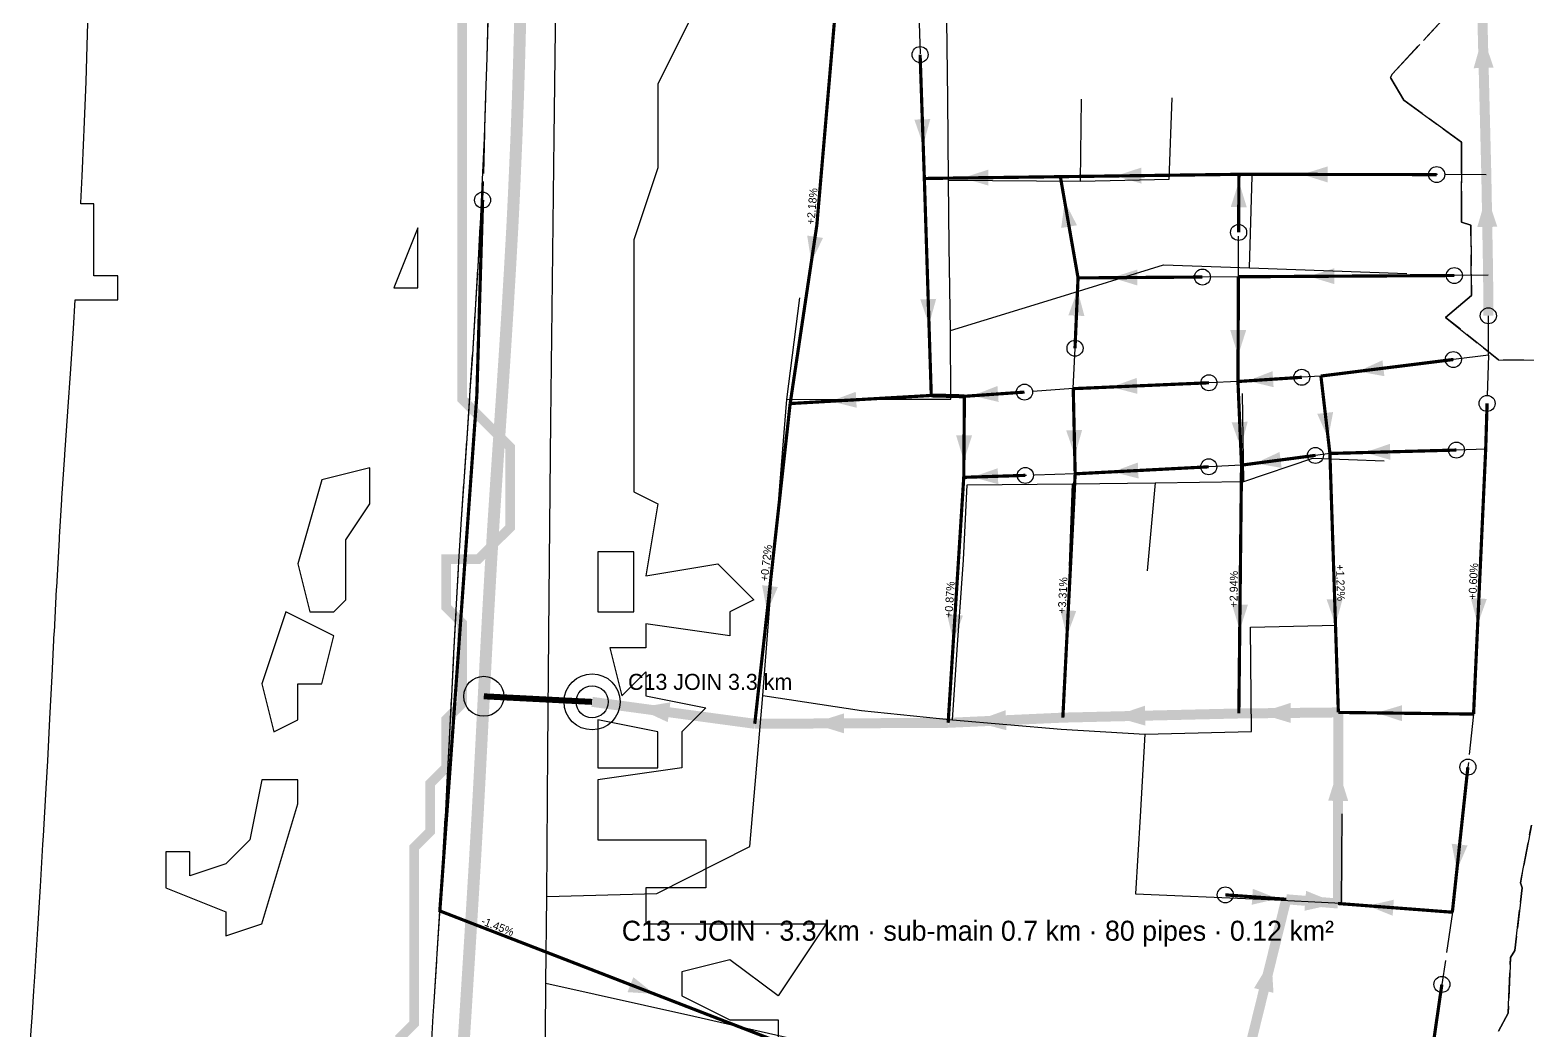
# Model space of a CAD drawing. Header units: metres. Extents: x 442821 to 452274, y 2561971 to 2571293.
# Drawn here: x 449955.9 to 450330, y 2569287.4 to 2569537.5 of the extents above; entities that cross this region are included whole.
import ezdxf
from ezdxf.enums import TextEntityAlignment as Align

# ---------------------------------------------------------------- set-up
doc = ezdxf.new("R2010")
doc.units = ezdxf.units.M
doc.header["$LTSCALE"] = 8
doc.linetypes.add('DASHDOT', pattern=[3.556, 2.54, -0.508, 0, -0.508])
doc.linetypes.add('DASHED', pattern=[1.524, 1.27, -0.254])
for name, color, linetype in [('A_ARROWS', 7, 'Continuous'), ('A_BRANCH', 7, 'Continuous'), ('A_BUILT_2006', 252, 'Continuous'), ('A_CATCH_LABEL', 7, 'Continuous'), ('A_CATCHMENTS', 7, 'Continuous'), ('A_DROPPED', 1, 'Continuous'), ('A_ENVELOPE', 3, 'Continuous'), ('A_GRADIENT', 8, 'Continuous'), ('A_HEAD_GAP', 8, 'Continuous'), ('A_HEADS', 8, 'Continuous'), ('A_JOIN_LINK', 6, 'Continuous'), ('A_LATERAL', 7, 'Continuous'), ('A_MAIN_PIPE', 5, 'Continuous'), ('A_OUTLET_LABEL', 7, 'Continuous'), ('A_OUTLETS', 7, 'Continuous'), ('A_STREAMS', 5, 'Continuous'), ('A_SUBMAIN', 7, 'Continuous'), ('A_WADI', 4, 'Continuous')]:
    doc.layers.add(name, color=color, linetype=linetype)

msp = doc.modelspace()

# ---------------------------------------------------------------- linework, layer by layer
at = {"layer": 'A_ARROWS', "color": 2}
for points in [[(450318.94, 2569535.99), (450321.64, 2569528.06), (450316.64, 2569527.93)], [(450319.9, 2569496.25), (450322.54, 2569488.29), (450317.54, 2569488.2)]]:
    msp.add_solid(points, dxfattribs=at)
at = {"layer": 'A_ARROWS', "color": 4}
for points in [[(450179.09, 2569508.75), (450176.87, 2569515.08), (450180.86, 2569515.21)], [(450188.97, 2569500.49), (450195.34, 2569502.57), (450195.39, 2569498.57)], [(450227.21, 2569500.99), (450233.58, 2569503.08), (450233.64, 2569499.08)], [(450273.75, 2569501.38), (450280.15, 2569503.37), (450280.15, 2569499.37)], [(450257.97, 2569499.59), (450259.94, 2569493.18), (450255.94, 2569493.2)], [(450214.44, 2569494.62), (450217.51, 2569488.66), (450213.57, 2569487.98)], [(450151.12, 2569479.46), (450150.09, 2569486.09), (450154.05, 2569485.5)], [(450226.22, 2569475.56), (450232.6, 2569477.6), (450232.63, 2569473.6)], [(450275.45, 2569475.89), (450281.83, 2569477.93), (450281.86, 2569473.93)], [(450217.65, 2569472.46), (450219.37, 2569465.98), (450215.37, 2569466.15)], [(450180.54, 2569463.81), (450178.34, 2569470.14), (450182.33, 2569470.27)], [(450257.77, 2569456.07), (450255.8, 2569462.48), (450259.8, 2569462.47)], [(450287.74, 2569452.13), (450293.85, 2569454.9), (450294.34, 2569450.93)], [(450226.15, 2569448.22), (450232.45, 2569450.5), (450232.63, 2569446.5)], [(450260.13, 2569449.76), (450266.38, 2569452.18), (450266.65, 2569448.18)], [(450155.95, 2569444.67), (450162.23, 2569447.03), (450162.46, 2569443.04)], [(450191.39, 2569446.04), (450197.64, 2569448.48), (450197.92, 2569444.49)], [(450280.28, 2569435.38), (450277.56, 2569441.51), (450281.53, 2569441.97)], [(450258.44, 2569433.06), (450256.17, 2569439.37), (450260.17, 2569439.54)], [(450189.25, 2569429.75), (450187.3, 2569436.16), (450191.3, 2569436.13)], [(450216.96, 2569431.04), (450214.82, 2569437.39), (450218.81, 2569437.48)], [(450262.05, 2569429.15), (450268.13, 2569431.97), (450268.66, 2569428)], [(450289.37, 2569431.84), (450295.71, 2569434.01), (450295.82, 2569430.01)], [(450191.38, 2569425.71), (450197.71, 2569427.91), (450197.84, 2569423.91)], [(450226.42, 2569427.01), (450232.71, 2569429.34), (450232.91, 2569425.35)], [(450140.09, 2569392.07), (450138.81, 2569398.66), (450142.78, 2569398.22)], [(450258.18, 2569387.44), (450256.25, 2569393.86), (450260.25, 2569393.82)], [(450282.11, 2569388.76), (450279.91, 2569395.1), (450283.9, 2569395.23)], [(450317.65, 2569388.94), (450315.94, 2569395.42), (450319.94, 2569395.24)], [(450186.62, 2569384.82), (450185.03, 2569391.33), (450189.02, 2569391.08)], [(450215.01, 2569385.95), (450213.34, 2569392.44), (450217.33, 2569392.24)], [(450107.64, 2569367.98), (450115.91, 2569369.39), (450115.24, 2569364.43)], [(450191.79, 2569364.55), (450199.66, 2569367.41), (450199.89, 2569362.41)], [(450226.57, 2569365.85), (450234.51, 2569368.54), (450234.63, 2569363.55)], [(450262.9, 2569366.65), (450270.88, 2569369.24), (450270.93, 2569364.24)], [(450292.34, 2569366.75), (450298.77, 2569368.67), (450298.72, 2569364.67)], [(450151.32, 2569364.09), (450159.31, 2569366.63), (450159.33, 2569361.63)], [(450282.79, 2569352.76), (450285.28, 2569344.75), (450280.28, 2569344.76)], [(450312.45, 2569327.45), (450311.14, 2569334.03), (450315.11, 2569333.6)], [(450267.71, 2569320.3), (450261.18, 2569318.77), (450261.47, 2569322.76)], [(450282.54, 2569319.11), (450274.36, 2569317.27), (450274.77, 2569322.25)], [(450290.17, 2569318.52), (450296.7, 2569320.03), (450296.4, 2569316.04)], [(450266.11, 2569305.1), (450266.62, 2569296.74), (450261.77, 2569297.93)], [(450111.89, 2569296.48), (450105.2, 2569296.93), (450106.65, 2569300.66)]]:
    msp.add_solid(points, dxfattribs=at)
at = {"layer": 'A_BRANCH', "color": 4, "const_width": 0.8}
for points in [[(450178.31, 2569531.33), (450179.37, 2569500.36)], [(450257.91, 2569486.88), (450257.98, 2569501.4)], [(450307.4, 2569501.33), (450257.98, 2569501.4)], [(450217.02, 2569457.91), (450217.78, 2569475.5)], [(450248.87, 2569475.72), (450217.78, 2569475.5)], [(450311.82, 2569476.1), (450257.86, 2569475.79)], [(450311.57, 2569455.1), (450278.47, 2569450.97)], [(450250.48, 2569449.28), (450216.58, 2569447.81)], [(450273.69, 2569450.65), (450257.74, 2569449.6)], [(450204.4, 2569446.95), (450189.38, 2569445.9)], [(450277.1, 2569431.13), (450258.63, 2569428.69)], [(450312.33, 2569432.46), (450280.72, 2569431.61)], [(450250.44, 2569428.27), (450217.06, 2569426.52)], [(450204.61, 2569426.13), (450189.22, 2569425.64)], [(450315.2, 2569353.2), (450311.32, 2569316.91)], [(450308.7, 2569298.87), (450303.2, 2569260.93)]]:
    msp.add_lwpolyline(points, dxfattribs=at)
at = {"layer": 'A_BRANCH', "color": 4, "linetype": 'DASHED', "const_width": 0.8}
msp.add_lwpolyline([(450320, 2569444.12), (450319.65, 2569432.66)], dxfattribs=at)
at = {"layer": 'A_BUILT_2006', "color": 252}
for points in [[(450086.86, 2569510.6), (450087.24, 2569544.2)], [(450185.44, 2569499.94), (450185.24, 2569520.15), (450185.02, 2569539.94)], [(450240.54, 2569500.16), (450241.33, 2569520.49)], [(450218.39, 2569499.66), (450218.63, 2569520.15)], [(450086.46, 2569474.8), (450086.86, 2569510.6)], [(450185.44, 2569499.94), (450218.39, 2569499.66)], [(450185.6, 2569483.41), (450185.44, 2569499.94)], [(450218.39, 2569499.66), (450240.54, 2569500.16)], [(450260.64, 2569478.03), (450261.32, 2569500.96)], [(450185.9, 2569462.32), (450185.6, 2569483.41)], [(450212.19, 2569470.41), (450239.17, 2569478.77)], [(450239.17, 2569478.77), (450260.64, 2569478.03)], [(450260.64, 2569478.03), (450299.98, 2569476.57)], [(450086.06, 2569439.8), (450086.46, 2569474.8)], [(450145.04, 2569445.12), (450148.24, 2569470.55)], [(450185.9, 2569462.32), (450212.19, 2569470.41)], [(450186.02, 2569445.15), (450185.9, 2569462.32)], [(450259.25, 2569424.62), (450258.9, 2569446.61)], [(450141.88, 2569407.78), (450142.8, 2569418.27), (450145.04, 2569445.12)], [(450145.04, 2569445.12), (450165.94, 2569445.18)], [(450165.94, 2569445.18), (450186.02, 2569445.15)], [(450085.63, 2569395.83), (450086.06, 2569439.8)], [(450259.25, 2569424.62), (450276.49, 2569430.43)], [(450276.49, 2569430.43), (450294.25, 2569429.73)], [(450189.14, 2569405.03), (450190.07, 2569423.74), (450190.07, 2569423.74)], [(450190.07, 2569423.74), (450216.32, 2569424.04)], [(450216.32, 2569424.04), (450215.6, 2569403.45)], [(450216.32, 2569424.04), (450237.07, 2569424.27)], [(450237.07, 2569424.27), (450235.08, 2569402.28)], [(450237.07, 2569424.27), (450259.25, 2569424.62)], [(450139.01, 2569371.07), (450141.88, 2569407.78)], [(450187.67, 2569383.73), (450189.14, 2569405.03)], [(450085.31, 2569357.37), (450085.63, 2569395.83)], [(450260.91, 2569388.19), (450282.4, 2569388.71)], [(450261.1, 2569362.1), (450260.91, 2569388.18), (450260.91, 2569388.19)], [(450186.44, 2569365.03), (450187.67, 2569383.73)], [(450135.73, 2569333.35), (450139.01, 2569371.07)], [(450139.01, 2569371.07), (450163.64, 2569367.32)], [(450163.64, 2569367.32), (450186.44, 2569365.03)], [(450186.44, 2569365.03), (450213.55, 2569362.66)], [(450213.55, 2569362.66), (450234.43, 2569361.41)], [(450234.43, 2569361.41), (450234.43, 2569361.41), (450233.28, 2569340.87)], [(450234.43, 2569361.41), (450261.1, 2569362.1)], [(450085, 2569320.81), (450085.31, 2569357.37)], [(450283.65, 2569319.2), (450283.81, 2569341.54)], [(450233.28, 2569340.87), (450232.15, 2569321.54)], [(450112.56, 2569321.55), (450135.73, 2569333.35)], [(450084.82, 2569299.19), (450085, 2569320.81)], [(450085, 2569320.81), (450112.56, 2569321.55)], [(450232.15, 2569321.54), (450263.53, 2569320.17)], [(450263.53, 2569320.17), (450283.65, 2569319.2)], [(450084.61, 2569273.26), (450084.82, 2569299.19)], [(450084.82, 2569299.19), (450121.74, 2569290.94)], [(450121.74, 2569290.94), (450157.28, 2569282.86)]]:
    msp.add_lwpolyline(points, dxfattribs=at)
at = {"layer": 'A_CATCHMENTS', "color": 4, "linetype": 'DASHED'}
for points in [[(450056.28, 2569285.03), (450056.65, 2569291), (450056.87, 2569294.53), (450057.63, 2569306.5), (450058.29, 2569317.23), (450058.95, 2569327.96), (450059.08, 2569330.27), (450059.77, 2569342.25), (450060.16, 2569349.42), (450060.72, 2569360.15), (450061.27, 2569370.89), (450061.82, 2569381.64), (450062.39, 2569392.39), (450062.4, 2569392.53), (450063.08, 2569404.51), (450063.66, 2569413.89), (450064.36, 2569424.64), (450065.09, 2569435.37), (450065.81, 2569446.1), (450066.5, 2569456.37), (450067.21, 2569467.56), (450067.85, 2569478.28), (450068.44, 2569489.01), (450068.8, 2569496.26), (450068.9, 2569498.47), (450069.42, 2569510.46), (450069.82, 2569521.19), (450070.12, 2569530.62), (450070.45, 2569542.67)], [(450311.01, 2569542.34), (450296.26, 2569526.45), (450295.86, 2569525.57), (450295.98, 2569525.46), (450299.19, 2569519.91), (450313.62, 2569509.41), (450313.59, 2569489.41), (450315.97, 2569488.66), (450316.07, 2569471.08), (450309.61, 2569465.63), (450322.87, 2569455.04), (450334.3, 2569454.88)], [(450331.07, 2569338.64), (450328.33, 2569324.27), (450328.75, 2569323.02), (450326.94, 2569307.33), (450325.85, 2569305.59), (450325.25, 2569291.63), (450322.82, 2569287.14)]]:
    msp.add_lwpolyline(points, dxfattribs=at)
at = {"layer": 'A_CATCHMENTS', "color": 2, "linetype": 'DASHED'}
msp.add_lwpolyline([(450334.3, 2569454.88), (450322.87, 2569455.04), (450309.61, 2569465.63), (450316.07, 2569471.08), (450315.97, 2569488.66), (450313.59, 2569489.41), (450313.62, 2569509.41), (450299.19, 2569519.91), (450295.98, 2569525.46), (450295.86, 2569525.57), (450296.26, 2569526.45), (450311.01, 2569542.34)], dxfattribs=at)
at = {"layer": 'A_CATCHMENTS', "color": 3, "linetype": 'DASHED'}
msp.add_lwpolyline([(450322.82, 2569287.14), (450325.25, 2569291.63), (450325.85, 2569305.59), (450326.94, 2569307.33), (450328.75, 2569323.02), (450328.33, 2569324.27), (450331.07, 2569338.64)], dxfattribs=at)
at = {"layer": 'A_DROPPED', "color": 1, "const_width": 1}
msp.add_lwpolyline([(450189.38, 2569445.9), (450181.1, 2569446.11)], dxfattribs=at)
at = {"layer": 'A_ENVELOPE', "color": 3}
msp.add_lwpolyline([(450056.28, 2569285.03), (450056.65, 2569291), (450056.87, 2569294.53), (450057.63, 2569306.5), (450058.29, 2569317.23), (450058.95, 2569327.96), (450059.08, 2569330.27), (450059.77, 2569342.25), (450060.16, 2569349.42), (450060.72, 2569360.15), (450061.27, 2569370.89), (450061.82, 2569381.64), (450062.39, 2569392.39), (450062.4, 2569392.53), (450063.08, 2569404.51), (450063.66, 2569413.89), (450064.36, 2569424.64), (450065.09, 2569435.37), (450065.81, 2569446.1), (450066.5, 2569456.37), (450067.21, 2569467.56), (450067.85, 2569478.28), (450068.44, 2569489.01), (450068.8, 2569496.26), (450068.9, 2569498.47), (450069.42, 2569510.46), (450069.82, 2569521.19), (450070.12, 2569530.62), (450070.45, 2569542.67)], dxfattribs=at)
at = {"layer": 'A_HEAD_GAP', "color": 8, "linetype": 'DASHED'}
for points in [[(450177.96, 2569541.68), (450178.31, 2569531.33)], [(450069.47, 2569511.78), (450068.98, 2569494.96)], [(450319.81, 2569501.31), (450307.4, 2569501.33)], [(450257.86, 2569475.79), (450257.91, 2569486.88)], [(450257.86, 2569475.79), (450248.87, 2569475.72)], [(450320.26, 2569476.15), (450311.82, 2569476.1)], [(450320.36, 2569456.19), (450320.31, 2569466.04)], [(450216.58, 2569447.81), (450217.02, 2569457.91)], [(450320.36, 2569456.19), (450311.57, 2569455.1)], [(450320.36, 2569456.19), (450320, 2569444.12)], [(450257.74, 2569449.6), (450250.48, 2569449.28)], [(450278.47, 2569450.97), (450273.69, 2569450.65)], [(450216.58, 2569447.81), (450204.4, 2569446.95)], [(450280.72, 2569431.61), (450277.1, 2569431.13)], [(450319.65, 2569432.66), (450312.33, 2569432.46)], [(450258.63, 2569428.69), (450250.44, 2569428.27)], [(450217.06, 2569426.52), (450204.61, 2569426.13)], [(450316.62, 2569366.45), (450315.2, 2569353.2)], [(450311.32, 2569316.91), (450308.7, 2569298.87)]]:
    msp.add_lwpolyline(points, dxfattribs=at)
at = {"layer": 'A_HEADS', "color": 4}
for centre in [(450178.31, 2569531.33), (450307.4, 2569501.33), (450068.98, 2569494.96), (450257.91, 2569486.88), (450248.87, 2569475.72), (450311.82, 2569476.1), (450217.02, 2569457.91), (450311.57, 2569455.1), (450250.48, 2569449.28), (450273.69, 2569450.65), (450204.4, 2569446.95), (450320, 2569444.12), (450312.33, 2569432.46), (450277.1, 2569431.13), (450204.61, 2569426.13), (450250.44, 2569428.27), (450315.2, 2569353.2), (450254.58, 2569321.25), (450308.7, 2569298.87)]:
    msp.add_circle(centre, 2, dxfattribs=at)
at = {"layer": 'A_HEADS', "color": 2}
msp.add_circle((450320.31, 2569466.04), 2, dxfattribs=at)
at = {"layer": 'A_JOIN_LINK', "color": 6, "const_width": 1.5}
msp.add_lwpolyline([(450096.34, 2569369.5), (450069.28, 2569370.89)], dxfattribs=at)
at = {"layer": 'A_JOIN_LINK', "color": 6}
msp.add_circle((450069.28, 2569370.89), 5, dxfattribs=at)
at = {"layer": 'A_LATERAL', "color": 4, "const_width": 0.8}
for points in [[(450157.17, 2569542.81), (450152.5, 2569488.66), (450145.84, 2569444.09)], [(450257.98, 2569501.4), (450213.36, 2569500.81)], [(450213.36, 2569500.81), (450179.37, 2569500.36)], [(450179.37, 2569500.36), (450181.1, 2569446.11)], [(450257.74, 2569449.6), (450258.63, 2569428.69)], [(450278.47, 2569450.97), (450280.72, 2569431.61)], [(450181.1, 2569446.11), (450145.84, 2569444.09)], [(450189.38, 2569445.9), (450189.22, 2569425.64)], [(450216.58, 2569447.81), (450217.06, 2569426.52)], [(450145.84, 2569444.09), (450136.99, 2569364.02)], [(450280.72, 2569431.61), (450282.83, 2569366.86)], [(450319.65, 2569432.66), (450316.62, 2569366.45)], [(450258.63, 2569428.69), (450257.96, 2569366.6)], [(450189.22, 2569425.64), (450185.32, 2569364.26)], [(450217.06, 2569426.52), (450213.98, 2569365.56)], [(450316.62, 2569366.45), (450282.83, 2569366.86)], [(450311.32, 2569316.91), (450282.72, 2569319.09)]]:
    msp.add_lwpolyline(points, dxfattribs=at)
at = {"layer": 'A_LATERAL', "color": 4, "linetype": 'DASHED', "const_width": 0.8}
for points in [[(450217.78, 2569475.5), (450213.36, 2569500.81)], [(450257.86, 2569475.79), (450257.74, 2569449.6)]]:
    msp.add_lwpolyline(points, dxfattribs=at)
at = {"layer": 'A_LATERAL', "color": 4, "linetype": 'DASHDOT', "const_width": 0.8}
for points in [[(450068.98, 2569494.96), (450067.54, 2569446.16), (450058.29, 2569317.23), (450160.19, 2569277.78), (450200.31, 2569281.33), (450257.57, 2569270.39)], [(450254.58, 2569321.25), (450269.81, 2569320.15)]]:
    msp.add_lwpolyline(points, dxfattribs=at)
at = {"layer": 'A_MAIN_PIPE', "color": 5, "const_width": 3}
msp.add_lwpolyline([(450078.44, 2569542.47), (450078.12, 2569530.39), (450077.82, 2569520.92), (450077.42, 2569510.14), (450076.89, 2569498.12), (450076.79, 2569495.88), (450076.43, 2569488.59), (450075.83, 2569477.82), (450075.19, 2569467.06), (450074.48, 2569455.86), (450073.8, 2569445.57), (450073.07, 2569434.83), (450072.35, 2569424.11), (450071.65, 2569413.39), (450071.07, 2569404.04), (450070.39, 2569392.08), (450070.38, 2569391.95), (450069.81, 2569381.22), (450069.26, 2569370.49), (450068.71, 2569359.74), (450068.15, 2569348.99), (450067.76, 2569341.81), (450067.07, 2569329.81), (450066.93, 2569327.49), (450066.28, 2569316.74), (450066.2, 2569315.47), (450065.61, 2569306.01), (450064.86, 2569294.02), (450064.64, 2569290.5), (450064.26, 2569284.49)], dxfattribs=at)
at = {"layer": 'A_OUTLETS', "color": 5}
for radius in [7, 4]:
    msp.add_circle((450096.34, 2569369.5), radius, dxfattribs=at)
at = {"layer": 'A_STREAMS', "color": 5, "const_width": 2.4}
msp.add_lwpolyline([(450063.9, 2569541.21), (450063.9, 2569537.21), (450063.9, 2569533.21), (450063.9, 2569529.21), (450063.9, 2569525.2), (450063.9, 2569521.2), (450063.9, 2569517.2), (450063.9, 2569513.2), (450063.9, 2569509.2), (450063.9, 2569505.2), (450063.9, 2569501.2), (450063.9, 2569497.19), (450063.9, 2569493.19), (450063.9, 2569489.19), (450063.9, 2569485.19), (450063.9, 2569481.19), (450063.9, 2569477.19), (450063.9, 2569473.19), (450063.9, 2569469.18), (450063.9, 2569465.18), (450063.9, 2569461.18), (450063.9, 2569457.18), (450063.9, 2569453.18), (450063.9, 2569449.18), (450063.9, 2569445.18), (450067.9, 2569441.17), (450071.9, 2569437.17), (450075.9, 2569433.17), (450075.9, 2569429.17), (450075.9, 2569425.17), (450075.9, 2569421.17), (450075.9, 2569417.17), (450075.9, 2569413.16), (450071.9, 2569409.16), (450067.9, 2569405.16), (450063.9, 2569405.16), (450059.9, 2569405.16), (450059.9, 2569401.16), (450059.9, 2569397.16), (450059.9, 2569393.16), (450063.9, 2569389.16), (450063.9, 2569385.16), (450063.9, 2569381.15), (450063.9, 2569377.15), (450063.9, 2569373.15), (450063.9, 2569369.15), (450059.9, 2569365.15), (450059.9, 2569361.15), (450059.9, 2569357.15), (450059.9, 2569353.14), (450055.9, 2569349.14), (450055.9, 2569345.14), (450055.9, 2569341.14), (450055.9, 2569337.14), (450051.9, 2569333.14), (450051.9, 2569329.14), (450051.9, 2569325.13), (450051.9, 2569321.13), (450051.9, 2569317.13), (450051.9, 2569313.13), (450051.9, 2569309.13), (450051.9, 2569305.13), (450051.9, 2569301.13), (450051.9, 2569297.12), (450051.9, 2569293.12), (450051.9, 2569289.12), (450047.9, 2569285.12)], dxfattribs=at)
at = {"layer": 'A_SUBMAIN', "color": 2, "const_width": 2.5}
for points in [[(450319.81, 2569501.31), (450318.57, 2569550.78)], [(450320.26, 2569476.15), (450319.81, 2569501.31)], [(450320.31, 2569466.04), (450320.26, 2569476.15)]]:
    msp.add_lwpolyline(points, dxfattribs=at)
at = {"layer": 'A_SUBMAIN', "color": 4, "const_width": 2.5}
for points in [[(450136.99, 2569364.02), (450096.34, 2569369.5)], [(450257.96, 2569366.6), (450213.98, 2569365.56)], [(450282.83, 2569366.86), (450257.96, 2569366.6)], [(450185.32, 2569364.26), (450136.99, 2569364.02)], [(450213.98, 2569365.56), (450185.32, 2569364.26)]]:
    msp.add_lwpolyline(points, dxfattribs=at)
at = {"layer": 'A_SUBMAIN', "color": 4, "linetype": 'DASHED', "const_width": 2.5}
msp.add_lwpolyline([(450282.72, 2569319.09), (450282.83, 2569366.86)], dxfattribs=at)
at = {"layer": 'A_SUBMAIN', "color": 4, "linetype": 'DASHDOT', "const_width": 2.5}
for points in [[(450257.57, 2569270.39), (450269.81, 2569320.15)], [(450269.81, 2569320.15), (450282.72, 2569319.09)]]:
    msp.add_lwpolyline(points, dxfattribs=at)
at = {"layer": 'A_WADI', "color": 4}
for points in [[(450127.8, 2569554.01), (450112.8, 2569524.01), (450112.8, 2569503.01), (450106.8, 2569485.01), (450106.8, 2569422.01), (450112.8, 2569419.01), (450109.8, 2569401.01), (450127.8, 2569404.01), (450136.8, 2569395.01), (450130.8, 2569392.01), (450130.8, 2569386.01), (450109.8, 2569389.01), (450109.8, 2569383.01), (450100.8, 2569383.01), (450103.8, 2569371.01), (450109.8, 2569377.01), (450109.8, 2569371.01), (450124.8, 2569368.01), (450118.8, 2569362.01), (450118.8, 2569353.01), (450097.8, 2569350.01), (450097.8, 2569335.01), (450124.8, 2569335.01), (450124.8, 2569323.01), (450109.8, 2569323.01), (450109.8, 2569314.01), (450154.8, 2569314.01), (450142.8, 2569296.01), (450130.8, 2569305.01), (450118.8, 2569302.01), (450118.8, 2569296.01), (450130.8, 2569290.01), (450142.8, 2569290.01), (450142.8, 2569281.01)], [(449955.86, 2569282.85), (449956.5, 2569291.78), (449956.85, 2569297.28), (449957.07, 2569300.79), (449957.82, 2569312.74), (449958.48, 2569323.37), (449959.12, 2569333.87), (449959.25, 2569336.03), (449959.93, 2569347.84), (449960.3, 2569354.73), (449960.85, 2569365.3), (449961.4, 2569375.98), (449961.95, 2569386.77), (449961.96, 2569386.96), (449962.53, 2569397.71), (449962.55, 2569398.09), (449963.24, 2569410.21), (449963.27, 2569410.68), (449963.85, 2569420.06), (449963.87, 2569420.41), (449964.58, 2569431.15), (449964.59, 2569431.36), (449965.31, 2569442.09), (449966.04, 2569452.8), (449966.71, 2569462.87), (449967.16, 2569470.01), (449977.8, 2569470.01), (449977.8, 2569476.01), (449971.8, 2569476.01), (449971.8, 2569494.01), (449968.56, 2569494.01), (449968.57, 2569494.25), (449968.91, 2569500.95), (449968.99, 2569502.86), (449969.51, 2569514.51), (449969.88, 2569524.64), (449970.16, 2569533.56), (449970.48, 2569545.15)]]:
    msp.add_lwpolyline(points, dxfattribs=at)
for points in [[(450052.8, 2569473.01), (450052.8, 2569488.01), (450046.8, 2569473.01), (450052.8, 2569473.01)], [(450022.8, 2569404.01), (450025.8, 2569392.01), (450031.8, 2569392.01), (450034.8, 2569395.01), (450034.8, 2569410.01), (450040.8, 2569419.01), (450040.8, 2569428.01), (450028.8, 2569425.01), (450022.8, 2569404.01)], [(450097.8, 2569392.01), (450106.8, 2569392.01), (450106.8, 2569407.01), (450097.8, 2569407.01), (450097.8, 2569392.01)], [(450013.8, 2569374.01), (450016.8, 2569362.01), (450022.8, 2569365.01), (450022.8, 2569374.01), (450028.8, 2569374.01), (450031.8, 2569386.01), (450019.8, 2569392.01), (450013.8, 2569374.01)], [(450097.8, 2569353.01), (450112.8, 2569353.01), (450112.8, 2569362.01), (450097.8, 2569365.01), (450097.8, 2569353.01)], [(450010.8, 2569335.01), (450004.8, 2569329.01), (449995.8, 2569326.01), (449995.8, 2569332.01), (449989.8, 2569332.01), (449989.8, 2569323.01), (450004.8, 2569317.01), (450004.8, 2569311.01), (450013.8, 2569314.01), (450022.8, 2569344.01), (450022.8, 2569350.01), (450013.8, 2569350.01), (450010.8, 2569335.01)]]:
    msp.add_lwpolyline(points, close=True, dxfattribs=at)

# ---------------------------------------------------------------- texts
at = {"layer": 'A_CATCH_LABEL', "color": 4}
msp.add_text('C13 · JOIN · 3.3 km · sub-main 0.7 km · 80 pipes · 0.12 km²', height=5, dxfattribs=at).set_placement((450192.75, 2569312.28), align=Align.MIDDLE_CENTER)
at = {"layer": 'A_GRADIENT', "color": 4}
for s, rotation, p in [('+2.18%', 85.072, (450152.9, 2569493.29)), ('+0.72%', 83.6892, (450141.42, 2569404.06)), ('+2.94%', 89.3818, (450258.29, 2569397.65)), ('+1.22%', -88.1365, (450281.77, 2569399.24)), ('+0.60%', 87.3742, (450318.13, 2569399.56)), ('+0.87%', 86.3642, (450187.27, 2569394.95)), ('+3.31%', 87.1071, (450215.52, 2569396.04)), ('-1.45%', -21.1666, (450072.17, 2569311.86))]:
    msp.add_text(s, height=2, rotation=rotation, dxfattribs=at).set_placement(p, align=Align.BOTTOM_CENTER)
at = {"layer": 'A_OUTLET_LABEL', "color": 5}
msp.add_text('C13 JOIN 3.3 km', height=4, dxfattribs=at).set_placement((450105.34, 2569372.5))

doc.saveas('drawing.dxf')
